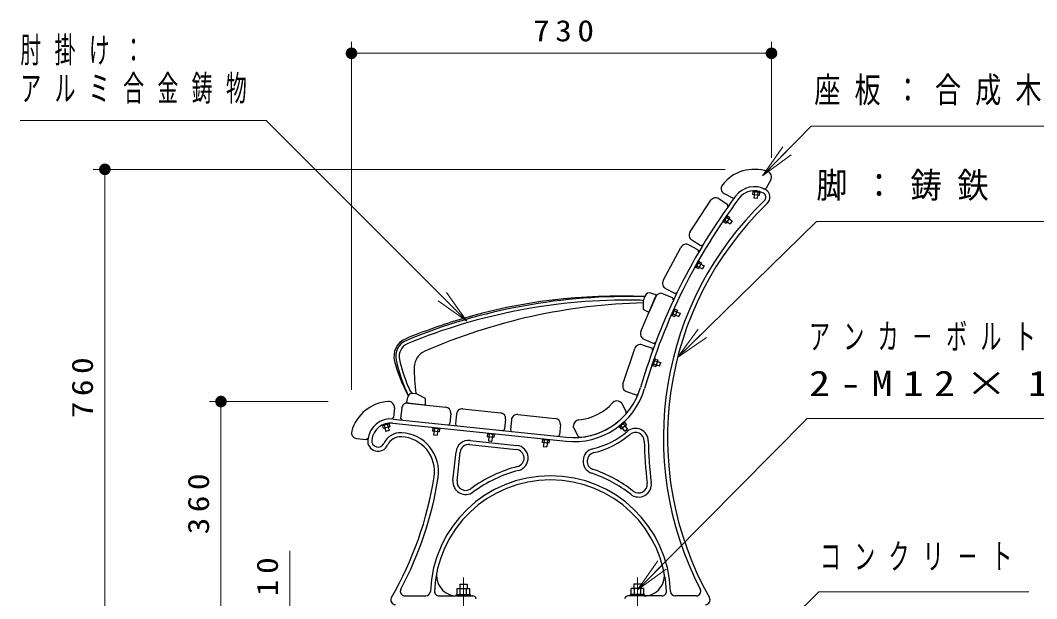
# Model space of a CAD drawing. Units: millimetres on the paper, scale 1:20. Extents: x -365 to 0, y 0 to 257.
# Drawn here: x -152.8 to -65.3, y 99.1 to 148.9 of the extents above; entities that cross this region are included whole.
import ezdxf

# ---------------------------------------------------------------- set-up
doc = ezdxf.new("R2010")
doc.units = ezdxf.units.MM
doc.linetypes.add('USER2', pattern=[6, 3, -1, 1, -1])
doc.layers.add('1_20', color=7, linetype='Continuous', lineweight=25)
doc.styles.add('ＭＳ ゴシック', font='')
doc.styles.get('ＭＳ ゴシック').set_extended_font_data('MS Gothic')

# ---------------------------------------------------------------- blocks, each defined once
blk = doc.blocks.new('filled_dot')
at = {"color": 0, "linetype": 'Continuous', "lineweight": -2, "const_width": 1.25}
blk.add_lwpolyline([(-0.625, 0, 1), (0.625, 0, 1)], format="xyb", close=True, dxfattribs=at)

msp = doc.modelspace()

# ---------------------------------------------------------------- linework, layer by layer
at = {"layer": '1_20', "lineweight": 13}
for p, q in [((-124.322, 117.08), (-124.322, 147.086)), ((-88.151, 137.086), (-88.151, 147.086)), ((-124.322, 146.086), (-88.151, 146.086)), ((-88.92, 135.539), (-87.176, 138.031)), ((-88.92, 135.539), (-86.819, 137.681)), ((-86.462, 137.33), (-88.92, 135.539)), ((-92.133, 136.086), (-146.558, 136.086)), ((-145.558, 98.086), (-145.558, 136.086)), ((-116.146, 125.477), (-114.378, 123.002)), ((-114.378, 123.002), (-116.853, 124.77)), ((-114.378, 123.002), (-116.499, 125.123)), ((-96.242, 119.863), (-94.451, 122.32)), ((-96.242, 119.863), (-94.101, 121.964)), ((-93.751, 121.607), (-96.242, 119.863)), ((-126.322, 116.08), (-136.558, 116.08)), ((-135.558, 98.086), (-135.558, 116.08)), ((-129.626, 98.086), (-129.626, 103.228)), ((-99.683, 99.861), (-97.93, 102.346)), ((-99.683, 99.861), (-97.574, 101.995)), ((-97.219, 101.644), (-99.683, 99.861))]:
    msp.add_line(p, q, dxfattribs=at)
at = {"layer": '1_20'}
for p, q in [((-88.213, 135.181), (-88.603, 134.467)), ((-92.228, 134.006), (-91.518, 133.618)), ((-89.753, 134.155), (-89.78, 133.906)), ((-89.761, 134.231), (-89.769, 134.157)), ((-89.163, 134.091), (-89.769, 134.157)), ((-89.155, 134.165), (-89.761, 134.231)), ((-89.61, 134.139), (-89.636, 133.891)), ((-89.501, 134.203), (-89.489, 134.126)), ((-89.423, 134.119), (-89.435, 134.196)), ((-89.323, 134.108), (-89.349, 133.859)), ((-89.179, 134.092), (-89.206, 133.844)), ((-89.155, 134.165), (-89.163, 134.091)), ((-95.155, 130.697), (-93.377, 133.417)), ((-92.685, 133.562), (-91.973, 133.097)), ((-89.206, 133.844), (-89.78, 133.906)), ((-89.642, 133.891), (-89.674, 133.596)), ((-89.376, 133.564), (-89.674, 133.596)), ((-89.344, 133.859), (-89.376, 133.564)), ((-91.995, 132.132), (-92.329, 131.621)), ((-92.329, 131.621), (-92.266, 131.58)), ((-91.933, 132.091), (-92.266, 131.58)), ((-92.257, 131.594), (-92.048, 131.457)), ((-92.186, 131.84), (-92.112, 131.816)), ((-92.179, 131.715), (-91.969, 131.578)), ((-92.076, 131.872), (-92.15, 131.896)), ((-91.732, 131.94), (-92.048, 131.457)), ((-92.021, 131.956), (-91.811, 131.819)), ((-91.995, 132.132), (-91.933, 132.091)), ((-91.972, 131.573), (-91.708, 131.401)), ((-91.942, 132.077), (-91.732, 131.94)), ((-91.808, 131.824), (-91.544, 131.652)), ((-91.544, 131.652), (-91.708, 131.401)), ((-95.267, 129.571), (-94.516, 129.172)), ((-95.01, 130.005), (-94.299, 129.54)), ((-97.47, 126.496), (-95.943, 129.365)), ((-94.452, 128.208), (-94.738, 127.67)), ((-94.386, 128.173), (-94.672, 127.635)), ((-94.616, 127.901), (-94.54, 127.883)), ((-94.509, 127.942), (-94.584, 127.96)), ((-94.461, 128.031), (-94.24, 127.914)), ((-94.452, 128.208), (-94.386, 128.173)), ((-94.173, 128.041), (-94.444, 127.531)), ((-94.393, 128.159), (-94.173, 128.041)), ((-94.238, 127.919), (-93.959, 127.77)), ((-94.739, 127.67), (-94.672, 127.635)), ((-94.665, 127.649), (-94.444, 127.531)), ((-94.597, 127.776), (-94.376, 127.659)), ((-94.379, 127.654), (-94.101, 127.506)), ((-93.959, 127.771), (-94.1, 127.506)), ((-99.042, 125.197), (-99.128, 124.997)), ((-98.091, 125.197), (-98.679, 123.817)), ((-98.12, 125.264), (-98.537, 125.416)), ((-97.481, 125.365), (-96.698, 125.034)), ((-97.264, 125.82), (-96.514, 125.42)), ((-99.4, 122.105), (-98.136, 125.099)), ((-99.176, 124.034), (-99.16, 124.848)), ((-98.747, 123.792), (-99.148, 123.988)), ((-96.547, 124.081), (-96.784, 123.519)), ((-96.784, 123.519), (-96.715, 123.49)), ((-96.478, 124.051), (-96.715, 123.49)), ((-96.709, 123.505), (-96.479, 123.407)), ((-96.683, 123.76), (-96.606, 123.749)), ((-96.58, 123.81), (-96.657, 123.821)), ((-96.653, 123.638), (-96.423, 123.54)), ((-96.547, 124.081), (-96.478, 124.051)), ((-96.541, 123.903), (-96.31, 123.806)), ((-96.484, 124.036), (-96.254, 123.939)), ((-96.254, 123.939), (-96.479, 123.407)), ((-96.425, 123.535), (-96.134, 123.412)), ((-96.308, 123.811), (-96.018, 123.689)), ((-96.018, 123.689), (-96.134, 123.412)), ((-99.293, 120.972), (-98.486, 120.707)), ((-99.134, 121.45), (-98.351, 121.119)), ((-100.941, 117.567), (-99.924, 120.654)), ((-98.249, 119.777), (-98.435, 119.196)), ((-98.435, 119.196), (-98.364, 119.173)), ((-98.178, 119.754), (-98.364, 119.173)), ((-98.359, 119.189), (-98.121, 119.113)), ((-98.355, 119.445), (-98.278, 119.442)), ((-98.258, 119.505), (-98.335, 119.509)), ((-98.315, 119.326), (-98.077, 119.25)), ((-98.249, 119.777), (-98.178, 119.754)), ((-98.227, 119.601), (-97.989, 119.525)), ((-98.183, 119.739), (-97.945, 119.662)), ((-97.945, 119.662), (-98.121, 119.113)), ((-98.078, 119.245), (-97.787, 119.151)), ((-97.987, 119.53), (-97.693, 119.436)), ((-97.787, 119.151), (-97.693, 119.436)), ((-119.547, 116.016), (-119.476, 116.454)), ((-119.038, 116.788), (-118.821, 116.764)), ((-117.958, 116.335), (-118.675, 116.719)), ((-100.622, 116.936), (-99.815, 116.67)), ((-119.503, 115.958), (-118.012, 115.796)), ((-119.448, 115.949), (-116.216, 115.61)), ((-117.957, 115.843), (-117.932, 116.288)), ((-120.624, 115.528), (-120.709, 114.719)), ((-119.998, 115.504), (-120.087, 114.659)), ((-115.771, 115.06), (-115.86, 114.215)), ((-115.274, 115.008), (-115.363, 114.162)), ((-114.724, 115.453), (-111.492, 115.113)), ((-110, 114.956), (-106.768, 114.617)), ((-121.101, 114.227), (-121.686, 114.054)), ((-121.686, 114.054), (-121.665, 113.982)), ((-121.08, 114.156), (-121.665, 113.982)), ((-121.649, 113.987), (-121.578, 113.747)), ((-121.024, 113.911), (-121.578, 113.747)), ((-121.51, 114.028), (-121.439, 113.788)), ((-121.435, 114.129), (-121.394, 114.062)), ((-121.331, 114.081), (-121.371, 114.147)), ((-121.234, 114.11), (-121.163, 113.87)), ((-121.157, 113.872), (-121.073, 113.587)), ((-121.101, 114.227), (-121.08, 114.155)), ((-121.095, 114.151), (-121.024, 113.911)), ((-120.76, 114.227), (-105.843, 112.659)), ((-120.724, 114.575), (-105.806, 113.007)), ((-117.326, 113.791), (-117.352, 113.542)), ((-117.334, 113.867), (-117.342, 113.792)), ((-116.735, 113.729), (-117.342, 113.792)), ((-117.074, 113.84), (-117.062, 113.763)), ((-116.996, 113.756), (-117.008, 113.833)), ((-116.728, 113.803), (-116.735, 113.729)), ((-111.047, 114.564), (-111.136, 113.718)), ((-110.55, 114.511), (-110.639, 113.666)), ((-106.323, 114.067), (-106.412, 113.222)), ((-101.305, 113.934), (-101.256, 113.877)), ((-100.839, 114.328), (-101.304, 113.934)), ((-100.791, 114.271), (-101.256, 113.877)), ((-101.243, 113.887), (-101.082, 113.697)), ((-101.133, 113.981), (-100.972, 113.79)), ((-101.105, 114.103), (-101.041, 114.059)), ((-100.641, 114.07), (-101.082, 113.697)), ((-100.99, 114.102), (-101.054, 114.146)), ((-100.913, 114.167), (-100.752, 113.977)), ((-100.839, 114.328), (-100.791, 114.271)), ((-100.803, 114.261), (-100.641, 114.07)), ((-100.537, 113.732), (-100.747, 113.98)), ((-121.445, 113.787), (-121.361, 113.502)), ((-121.073, 113.588), (-121.361, 113.502)), ((-116.778, 113.482), (-117.352, 113.542)), ((-117.214, 113.527), (-117.248, 113.204)), ((-117.248, 113.204), (-116.95, 113.173)), ((-117.182, 113.776), (-117.208, 113.527)), ((-116.916, 113.496), (-116.95, 113.173)), ((-116.895, 113.745), (-116.921, 113.497)), ((-116.752, 113.73), (-116.778, 113.482)), ((-112.602, 113.294), (-112.628, 113.045)), ((-112.054, 112.985), (-112.628, 113.045)), ((-112.61, 113.37), (-112.618, 113.296)), ((-112.011, 113.232), (-112.618, 113.296)), ((-112.49, 113.031), (-112.524, 112.708)), ((-112.458, 113.279), (-112.484, 113.03)), ((-112.35, 113.343), (-112.338, 113.266)), ((-112.272, 113.259), (-112.284, 113.336)), ((-112.192, 113), (-112.226, 112.676)), ((-112.171, 113.249), (-112.197, 113)), ((-112.028, 113.234), (-112.054, 112.985)), ((-112.004, 113.307), (-112.011, 113.232)), ((-100.766, 113.538), (-100.976, 113.786)), ((-100.766, 113.538), (-100.537, 113.733)), ((-123.875, 112.895), (-123.066, 112.81)), ((-114.147, 112.376), (-110.127, 111.953)), ((-114.11, 112.724), (-110.091, 112.301)), ((-112.524, 112.708), (-112.226, 112.676)), ((-107.878, 112.798), (-107.904, 112.549)), ((-107.33, 112.489), (-107.904, 112.549)), ((-107.886, 112.874), (-107.894, 112.799)), ((-107.287, 112.735), (-107.894, 112.799)), ((-107.766, 112.534), (-107.8, 112.211)), ((-107.8, 112.211), (-107.502, 112.18)), ((-107.734, 112.782), (-107.76, 112.534)), ((-107.626, 112.847), (-107.614, 112.77)), ((-107.548, 112.763), (-107.56, 112.84)), ((-107.468, 112.503), (-107.502, 112.18)), ((-107.447, 112.752), (-107.473, 112.504)), ((-107.304, 112.737), (-107.33, 112.489)), ((-107.28, 112.81), (-107.287, 112.736)), ((-115.578, 109.288), (-115.319, 111.745)), ((-115.23, 109.251), (-114.971, 111.708)), ((-115.231, 99.461), (-115.231, 99.961)), ((-115.231, 99.961), (-114.134, 99.961)), ((-115, 100.336), (-115, 99.961)), ((-115, 100.336), (-114.365, 100.336)), ((-114.957, 99.461), (-114.957, 99.961)), ((-114.409, 99.461), (-114.409, 99.961)), ((-114.365, 100.336), (-114.365, 99.961)), ((-114.134, 99.461), (-114.134, 99.961)), ((-100.231, 99.461), (-100.231, 99.961)), ((-99.134, 99.961), (-100.231, 99.961)), ((-100, 100.336), (-100, 99.961)), ((-99.365, 100.336), (-100, 100.336)), ((-99.957, 99.461), (-99.957, 99.961)), ((-99.409, 99.461), (-99.409, 99.961)), ((-99.365, 100.336), (-99.365, 99.961)), ((-99.134, 99.461), (-99.134, 99.961)), ((-119.716, 99.336), (-117.925, 99.336)), ((-116.774, 99.336), (-113.883, 99.336)), ((-115.283, 99.336), (-115.283, 99.461)), ((-115.283, 99.461), (-114.083, 99.461)), ((-114.083, 99.336), (-114.083, 99.461)), ((-97.591, 99.336), (-100.482, 99.336)), ((-100.283, 99.336), (-100.283, 99.461)), ((-99.083, 99.461), (-100.283, 99.461)), ((-99.083, 99.336), (-99.083, 99.461)), ((-94.637, 99.336), (-96.44, 99.336))]:
    msp.add_line(p, q, dxfattribs=at)
at = {"layer": '1_20', "color": 21}
for p, q in [((-101.046, 115.95), (-101.164, 116.036)), ((-101.046, 115.95), (-100.686, 115.236)), ((-105.197, 113.853), (-105.196, 113.999)), ((-105.197, 113.853), (-104.836, 113.139))]:
    msp.add_line(p, q, dxfattribs=at)
at = {"layer": '1_20', "linetype": 'USER2', "lineweight": 13}
for p, q in [((-114.683, 100.922), (-114.683, 91.529)), ((-99.683, 100.922), (-99.683, 91.529))]:
    msp.add_line(p, q, dxfattribs=at)
at = {"layer": '1_20', "lineweight": 13}
for points in [[(-114.378, 123.002), (-131.681, 140.306), (-152.84, 140.306)], [(-88.92, 135.539), (-84.732, 139.808), (-51.464, 139.808)], [(-96.242, 119.863), (-84.285, 131.594), (-51.285, 131.594)], [(-99.683, 99.861), (-85.089, 114.63), (-54.91, 114.63)], [(-91.308, 92.521), (-84.072, 99.677), (-65.974, 99.677)]]:
    msp.add_lwpolyline(points, dxfattribs=at)
at = {"layer": '1_20'}
for centre, radius, start, end in [((-89.633, 132.586), 3.5, 70.9015, 141.71342), ((-88.651, 135.421), 0.5, 331.30751, 70.90163), ((-91.988, 134.445), 0.5, 141.71339, 241.30747), ((-89.633, 132.586), 2, 61.31495, 143.41579), ((-89.633, 132.586), 1.65, 61.31495, 143.41579), ((-89.033, 133.683), 0.4, 313.87315, 61.315), ((-88.735, 134.539), 0.15, 245.30781, 331.30748), ((-89.033, 133.683), 0.75, 313.87315, 61.315), ((-49.484, 102.786), 52, 143.41576, 163.79285), ((-49.484, 102.786), 51.65, 143.41576, 163.79285), ((-69.107, 112.958), 28.35, 133.87331, 207.37908), ((-69.107, 112.958), 28, 133.87331, 209.46894), ((-92.959, 133.143), 0.5, 56.83035, 146.83035), ((-92.056, 132.971), 0.15, 326.83036, 56.83053), ((-91.446, 133.75), 0.15, 241.30751, 323.57713), ((-94.737, 130.423), 0.5, 146.83035, 236.83038), ((-95.502, 129.13), 0.5, 61.96637, 151.96637), ((-94.217, 129.665), 0.15, 236.83055, 326.83032), ((-94.587, 129.039), 0.15, 331.96638, 61.96655), ((-97.029, 126.261), 0.5, 151.96637, 241.96639), ((-98.674, 125.04), 0.4, 69.90921, 156.90921), ((-97.675, 124.904), 0.5, 67.1024, 157.1024), ((-98.137, 125.217), 0.05, 336.90921, 69.90921), ((-96.443, 125.553), 0.15, 241.96657, 331.96633), ((-98.76, 124.84), 0.4, 156.90921, 178.8795), ((-96.756, 124.896), 0.15, 337.10241, 67.10258), ((-99.126, 124.033), 0.05, 178.8795, 243.90921), ((-98.725, 123.837), 0.05, 243.90921, 336.90921), ((-98.94, 121.911), 0.5, 157.1024, 247.10242), ((-99.449, 120.497), 0.5, 71.77556, 161.77556), ((-98.293, 121.257), 0.15, 247.1026, 337.10236), ((-98.533, 120.564), 0.15, 341.77556, 71.77573), ((-105.179, 118.974), 6, 264.00013, 343.79283), ((-100.466, 117.411), 0.5, 161.77556, 251.77558), ((-119.081, 116.39), 0.4, 83.78414, 170.78414), ((-118.864, 116.367), 0.4, 61.81384, 83.78414), ((-105.179, 118.974), 6.35, 264.00013, 343.79283), ((-99.768, 116.812), 0.15, 251.77576, 341.77552), ((-120.933, 112.586), 3.5, 93.59488, 164.40651), ((-121.121, 115.58), 0.5, 354.00069, 93.59491), ((-119.5, 115.452), 0.5, 84.00015, 174.00018), ((-119.498, 116.008), 0.05, 170.78414, 263.78414), ((-118.007, 115.846), 0.05, 263.78414, 356.78414), ((-117.982, 116.291), 0.05, 356.78414, 61.81384), ((-116.268, 115.112), 0.5, 354.00016, 84.00015), ((-120.858, 114.735), 0.15, 268.00129, 354.00091), ((-114.776, 114.955), 0.5, 84.00015, 174.00018), ((-111.544, 114.616), 0.5, 354.00016, 84.00015), ((-110.052, 114.459), 0.5, 84.00015, 174.00018), ((-120.933, 112.586), 2, 84.00015, 173.99896), ((-120.933, 112.586), 1.65, 84.00015, 173.99896), ((-119.937, 114.643), 0.15, 174.00035, 264.00012), ((-116.009, 114.23), 0.15, 264.00016, 354.00033), ((-115.213, 114.147), 0.15, 174.00035, 264.00012), ((-106.82, 114.119), 0.5, 354.00016, 84.00015), ((-123.822, 113.392), 0.5, 164.40649, 264.00064), ((-123.05, 112.959), 0.15, 264.00063, 350.00017), ((-120.078, 111.792), 1.6, 86.9996, 154.99942), ((-120.078, 111.792), 1.25, 86.9996, 154.99942), ((-120.17, 110.045), 3, 351.12809, 86.9996), ((-120.17, 110.045), 3.35, 351.12809, 86.9996), ((-111.285, 113.734), 0.15, 264.00016, 354.00033), ((-110.489, 113.65), 0.15, 174.00035, 264.00012), ((-106.561, 113.237), 0.15, 264.00016, 354.00033), ((-105.179, 118.974), 7.15, 283.33013, 310.18079), ((-105.179, 118.974), 7.5, 283.33013, 310.18079), ((-99.856, 112.671), 1.1, 0.53347, 130.18082), ((-99.856, 112.671), 0.75, 0.53343, 130.1808), ((-122.027, 112.701), 0.9, 173.99899, 334.99936), ((-122.027, 112.701), 0.55, 173.99899, 334.99936), ((-114.225, 111.63), 1.1, 84.00015, 174.00002), ((-114.225, 111.63), 0.75, 84.00015, 174), ((-110.206, 111.207), 1.1, 284.28651, 84.00015), ((-69.107, 112.958), 30, 180.53345, 187.48199), ((-69.107, 112.958), 29.65, 180.53345, 187.48199), ((-110.206, 111.207), 0.75, 284.28651, 84.00015), ((-103.277, 110.947), 1.1, 103.33015, 251.40525), ((-103.277, 110.947), 0.75, 103.33015, 251.40525), ((-107.183, 99.336), 11.5, 104.28653, 126.58269), ((-146.847, 114.209), 30, 329.95026, 351.12809), ((-146.847, 114.209), 30.35, 331.92274, 351.12809), ((-107.183, 99.336), 10.35, 2.13243, 177.86759), ((-107.183, 99.336), 11.15, 104.28653, 126.58269), ((-107.183, 99.336), 11.15, 51.72892, 71.40528), ((-107.183, 99.336), 11.5, 51.72892, 71.40528), ((-107.183, 99.336), 10, 2.38802, 177.61201), ((-114.484, 109.173), 1.1, 174.00002, 306.58266), ((-114.484, 109.173), 0.75, 174, 306.58269), ((-99.595, 108.953), 1.1, 231.7289, 7.48202), ((-99.595, 108.953), 0.75, 231.72891, 7.48199), ((-115.245, 101.086), 1.75, 167.75333, 270), ((-99.121, 101.086), 1.75, 269.99996, 12.24664), ((-119.716, 99.736), 0.4, 151.92275, 270), ((-94.637, 99.736), 0.4, 270.00002, 27.37917), ((-120.533, 98.986), 0.4, 149.95029, 270), ((-117.925, 99.736), 0.4, 270.00002, 357.86757), ((-116.775, 99.736), 0.4, 177.61201, 270), ((-113.883, 99.011), 0.325, 15.00002, 89.99998), ((-100.483, 99.011), 0.325, 89.99998, 164.99994), ((-97.591, 99.736), 0.4, 270.00002, 2.38801), ((-96.44, 99.736), 0.4, 182.13241, 270.00002), ((-93.833, 98.986), 0.4, 270.00002, 29.46894)]:
    msp.add_arc(centre, radius, start, end, dxfattribs=at)
at = {"layer": '1_20', "color": 131}
for centre, radius, start, end in [((-101.286, 77.668), 47.5, 87.33411, 106.58833), ((-100.529, 75.128), 50, 88.33958, 112.40466), ((-100.529, 75.128), 49.7, 89.12093, 112.40466), ((-97.995, 74.593), 50, 91.34094, 113.60109), ((-99.817, 121.573), 3.25, 78.36956, 89.12093), ((-100.529, 75.128), 50.15, 106.58833, 112.40466), ((-119.015, 119.967), 1.65, 112.40466, 195.35198), ((-119.015, 119.967), 1.5, 112.40466, 192.86821), ((-119.015, 119.967), 1.5, 112.40466, 192.86821), ((-119.015, 119.967), 1.2, 112.40466, 192.86821), ((-117.413, 119.036), 1.5, 113.60109, 178.76206), ((-106.141, 123.502), 15, 195.35198, 207.54567), ((-105.854, 122.974), 15, 192.86821, 205.18861), ((-105.854, 122.974), 14.7, 192.86821, 202.25049), ((-103.916, 118.744), 15, 178.76206, 187.60009), ((-116.451, 118.638), 3.25, 202.25049, 214.49085)]:
    msp.add_arc(centre, radius, start, end, dxfattribs=at)
at = {"layer": '1_20', "color": 21}
for centre, radius, start, end in [((-105.179, 118.974), 4.5, 275.53717, 318.05884), ((-101.46, 115.632), 0.5, 53.79798, 138.05885), ((-105.179, 118.974), 6, 275.64471, 317.95193), ((-100.909, 115.123), 0.25, 317.95193, 26.79801), ((-104.696, 113.998), 0.5, 95.53722, 179.79806), ((-104.613, 113.252), 0.25, 206.79801, 275.64471)]:
    msp.add_arc(centre, radius, start, end, dxfattribs=at)

# ---------------------------------------------------------------- block references
at = {"layer": '1_20', "lineweight": 13, "xscale": 0.4, "yscale": 0.4}
msp.add_blockref('filled_dot', (-124.322, 146.086), dxfattribs=at)
for p, rotation in [((-88.151, 146.086), 180), ((-145.558, 136.086), 270), ((-135.558, 116.08), 270)]:
    msp.add_blockref('filled_dot', p, dxfattribs=dict(at, rotation=rotation))

# ---------------------------------------------------------------- texts
at = {"layer": '1_20', "style": 'ＭＳ ゴシック'}
for s, insert, char_height, attachment_point in [('\\T1.33;\\W1.15;730', (-105.822, 147.086), 1.833, 8), ('\\T1.64;\\W0.6;肘掛け：', (-152.84, 146.256), 2.199, 4), ('\\T1.64;\\W0.6;アルミ合金鋳物', (-152.84, 142.956), 2.199, 4), ('\\T1.54;\\W0.75;座板：合成木材\u300030t', (-84.464, 142.808), 2.199, 4), ('\\T1.5;\\W0.9;脚：鋳鉄\u3000FC\\~200', (-84.285, 134.594), 2.199, 4), ('\\T1.64;\\W0.6;アンカ－ボルト', (-84.91, 121.63), 2.199, 4), ('\\T1.5;\\W1.2;2-M12×150L', (-84.91, 117.63), 2.199, 4), ('\\T1.64;\\W0.6;コンクリ－ト', (-83.974, 102.677), 2.199, 4)]:
    msp.add_mtext(s, dxfattribs=dict(at, insert=insert, char_height=char_height, attachment_point=attachment_point))
at = {"layer": '1_20', "char_height": 1.833, "attachment_point": 8, "rotation": 90, "style": 'ＭＳ ゴシック'}
for s, insert in [('\\T1.33;\\W1.15;760', (-146.558, 117.501)), ('\\T1.33;\\W1.15;360', (-136.558, 107.498)), ('\\T1.34;\\W1.15;10', (-130.626, 101.228))]:
    msp.add_mtext(s, dxfattribs=dict(at, insert=insert))

doc.saveas('drawing.dxf')
